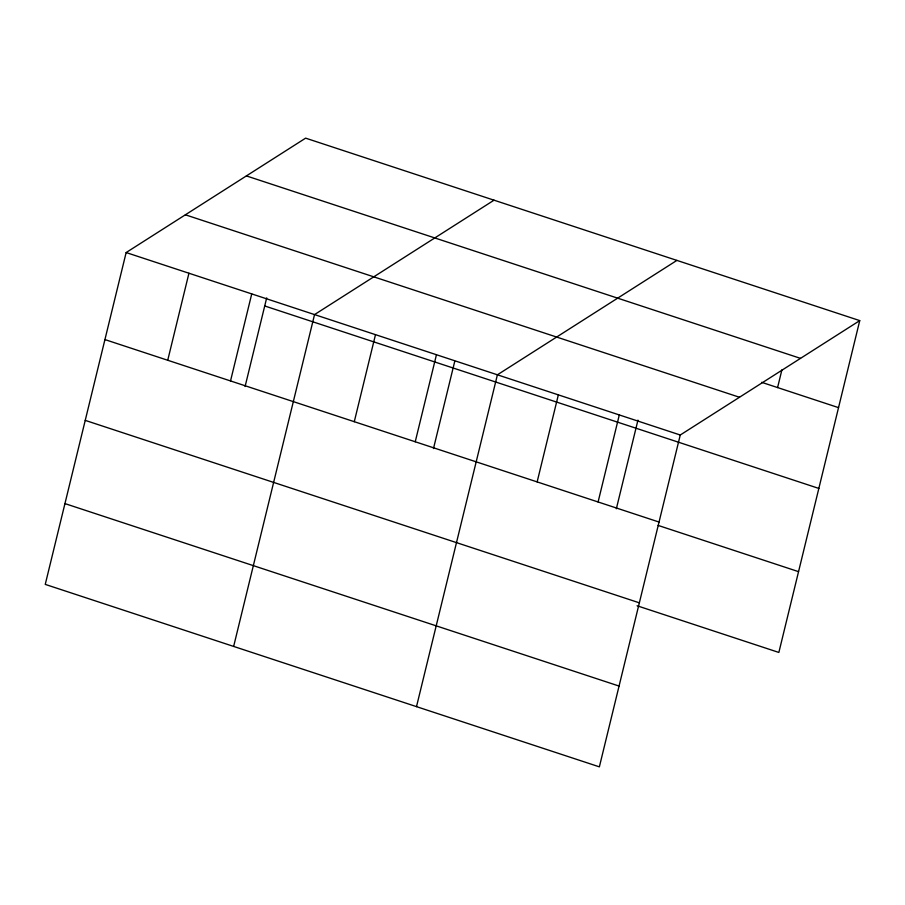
<?xml version="1.0" encoding="UTF-8"?>
<svg xmlns="http://www.w3.org/2000/svg" width="905" height="905" viewBox="0 0 905 905"><rect width="100%" height="100%" fill="white"/><g stroke="black" fill="none" stroke-linecap="round" stroke-linejoin="round"><path stroke-width="1.36" d="M126.146 252.552L45.25 584.392L599.37 766.852L680.255 435.011L859.75 320.608L305.63 138.148L126.146 252.552L680.255 435.011M167.73 360.258L188.941 273.231M230.526 380.937L251.737 293.91M245.085 386.514L266.692 297.892M233.648 646.43L314.544 314.589L494.028 200.186M354.285 421.696L375.496 334.658M415.237 441.764L436.448 354.737M433.484 448.552L454.763 361.265M416.504 706.635L497.399 374.806L676.895 260.402M537.14 481.901L558.351 394.874M598.092 501.97L619.303 414.943M616.35 508.757L637.957 420.135M777.587 387.566L781.886 369.896M859.75 320.608L778.854 652.448L637.075 605.762M246.398 175.909L800.518 358.369M761.682 382.329L838.539 407.635M185.378 214.802L739.487 397.261M264.724 305.969L818.844 488.429M104.923 339.579L659.044 522.049M658.093 525.409L798.549 571.655M85.228 420.373L639.349 602.832M64.945 503.599L619.065 686.058"/></g></svg>
